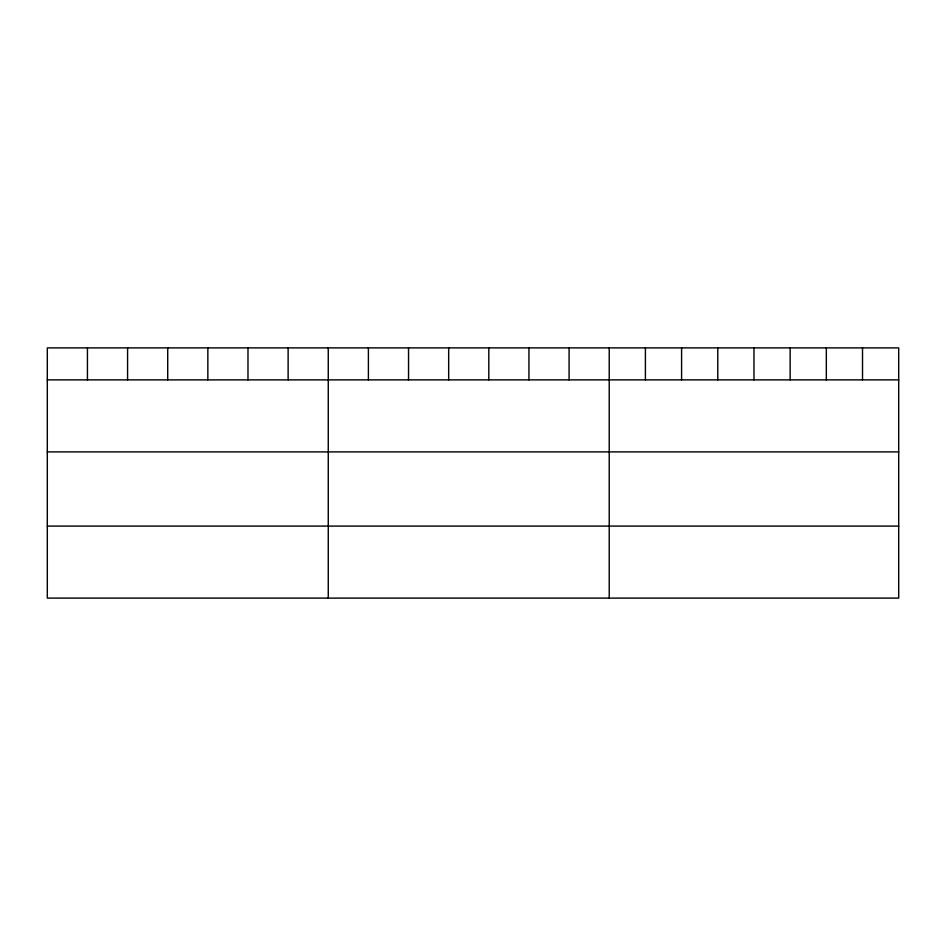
<?xml version="1.0" encoding="UTF-8"?>
<svg xmlns="http://www.w3.org/2000/svg" width="946" height="946" viewBox="0 0 946 946"><rect width="100%" height="100%" fill="white"/><g stroke="black" fill="none" stroke-linecap="round" stroke-linejoin="round"><path stroke-width="1.42" d="M898.7 379.878L898.7 598.109L47.3 598.109L47.3 347.892L898.7 347.892L898.7 379.878L47.3 379.878M47.3 451.892L898.7 451.892M47.3 526.094L898.7 526.094M862.516 347.892L862.516 379.878M826.331 347.892L826.331 379.878M790.147 347.892L790.147 379.878M753.962 347.892L753.962 379.878M717.778 347.892L717.778 379.878M681.593 347.892L681.593 379.878M645.409 347.892L645.409 379.878M609.224 347.892L609.224 598.109M569.09 347.892L569.09 379.878M528.944 347.892L528.944 379.878M488.81 347.892L488.81 379.878M448.676 347.892L448.676 379.878M408.542 347.892L408.542 379.878M368.396 347.892L368.396 379.878M328.262 347.892L328.262 598.109M288.128 347.892L288.128 379.878M247.982 347.892L247.982 379.878M207.848 347.892L207.848 379.878M167.714 347.892L167.714 379.878M127.58 347.892L127.58 379.878M87.434 347.892L87.434 379.878"/></g></svg>
